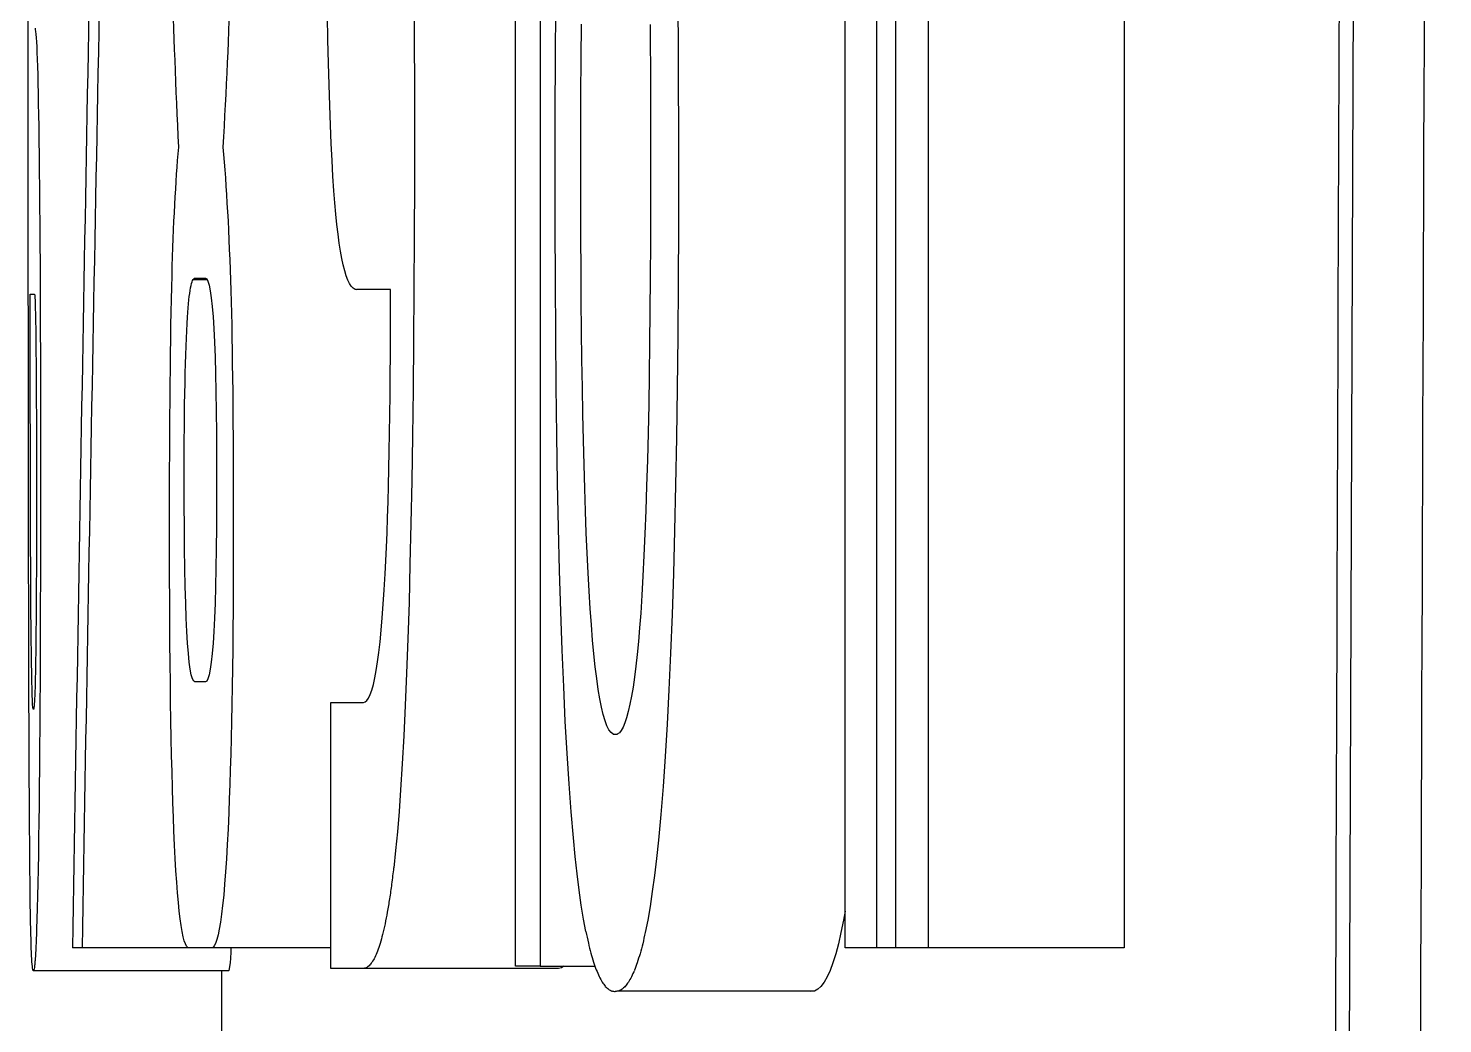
# Model space of a CAD drawing. Extents: x 86 to 639, y 68 to 658.
# Drawn here: x 467.522 to 469.697, y 340.019 to 341.55 of the extents above; entities that cross this region are included whole.
import ezdxf

# ---------------------------------------------------------------- set-up
doc = ezdxf.new("R2010")
doc.units = 0
doc.layers.get('0').update_dxf_attribs({"linetype": 'CONTINUOUS'})

msp = doc.modelspace()

# ---------------------------------------------------------------- linework, layer by layer
at = {"color": 7, "linetype": 'CONTINUOUS'}
for p, q in [((469.5793, 347.3235), (469.5506, 339.3418)), ((468.7776, 340.1359), (468.7776, 342.5983)), ((468.826, 342.5983), (468.826, 340.1359)), ((468.8556, 340.1359), (468.8556, 342.5983)), ((468.9055, 342.5983), (468.9055, 340.1359)), ((469.2069, 342.5983), (469.2069, 340.1359)), ((468.2711, 340.1077), (468.2711, 342.5701)), ((468.3086, 342.5701), (468.3086, 340.1077)), ((467.5218, 341.5448), (467.5218, 341.6061)), ((468.115, 341.5864), (468.1153, 341.5267)), ((468.3322, 341.5037), (468.3327, 341.5832)), ((467.7458, 341.5493), (467.7453, 341.5654)), ((467.8303, 341.5617), (467.8297, 341.5455)), ((467.9825, 341.532), (467.9817, 341.5692)), ((468.5205, 341.581), (468.5209, 341.522)), ((467.5218, 341.4815), (467.5218, 341.5448)), ((467.5321, 341.5499), (467.5325, 341.5481)), ((467.5325, 341.5481), (467.533, 341.5451)), ((467.533, 341.5451), (467.5334, 341.5409)), ((467.5334, 341.5409), (467.5338, 341.5355)), ((467.7463, 341.5334), (467.7458, 341.5493)), ((467.8297, 341.5455), (467.8291, 341.5293)), ((468.3718, 341.5033), (468.3722, 341.5564)), ((468.4778, 341.5558), (468.4781, 341.5237)), ((467.5338, 341.5355), (467.5343, 341.529)), ((467.5343, 341.529), (467.5347, 341.5212)), ((467.5347, 341.5212), (467.5351, 341.5125)), ((467.7468, 341.5172), (467.7463, 341.5334)), ((467.7474, 341.5011), (467.7468, 341.5172)), ((467.8291, 341.5293), (467.8284, 341.5131)), ((467.9833, 341.4965), (467.9825, 341.532)), ((468.1153, 341.5267), (468.1155, 341.4654)), ((468.4781, 341.5237), (468.4783, 341.4907)), ((468.5209, 341.522), (468.5212, 341.4614)), ((467.5351, 341.5125), (467.5355, 341.5023)), ((467.5355, 341.5023), (467.5358, 341.4911)), ((467.748, 341.4846), (467.7474, 341.5011)), ((467.8277, 341.4971), (467.827, 341.4807)), ((467.8284, 341.5131), (467.8277, 341.4971)), ((467.9842, 341.4629), (467.9833, 341.4965)), ((468.3319, 341.4209), (468.3322, 341.5037)), ((468.3715, 341.4482), (468.3718, 341.5033)), ((467.5218, 341.4164), (467.5218, 341.4815)), ((467.5358, 341.4911), (467.5362, 341.4785)), ((467.5362, 341.4785), (467.5366, 341.465)), ((467.7486, 341.4681), (467.748, 341.4846)), ((467.827, 341.4807), (467.8262, 341.4645)), ((468.4783, 341.4907), (468.4785, 341.4573)), ((467.5366, 341.465), (467.5369, 341.4501)), ((467.7493, 341.4514), (467.7486, 341.4681)), ((467.75, 341.4349), (467.7493, 341.4514)), ((467.8262, 341.4645), (467.8254, 341.4483)), ((467.9852, 341.4311), (467.9842, 341.4629)), ((468.1155, 341.4654), (468.1155, 341.4024)), ((468.4785, 341.4573), (468.4786, 341.423)), ((468.5212, 341.4614), (468.5214, 341.3992)), ((467.5369, 341.4501), (467.5372, 341.4342)), ((467.5372, 341.4342), (467.5375, 341.4171)), ((467.7507, 341.418), (467.75, 341.4349)), ((467.8246, 341.4321), (467.8237, 341.4157)), ((467.8254, 341.4483), (467.8246, 341.4321)), ((467.9863, 341.4012), (467.9852, 341.4311)), ((468.3713, 341.391), (468.3715, 341.4482)), ((467.5218, 341.348), (467.5218, 341.4164)), ((467.5375, 341.4171), (467.5378, 341.3988)), ((467.7515, 341.4012), (467.7507, 341.418)), ((467.8237, 341.4157), (467.8228, 341.3995)), ((468.3318, 341.3353), (468.3319, 341.4209)), ((468.4786, 341.423), (468.4786, 341.3882)), ((467.5378, 341.3988), (467.5382, 341.3772)), ((467.7523, 341.3841), (467.7515, 341.4012)), ((467.8228, 341.3995), (467.8218, 341.3833)), ((467.9875, 341.373), (467.9863, 341.4012)), ((468.1155, 341.4024), (468.1154, 341.3144)), ((468.3713, 341.3318), (468.3713, 341.391)), ((468.4786, 341.3882), (468.4786, 341.3353)), ((468.5214, 341.3992), (468.5215, 341.3353)), ((467.5382, 341.3772), (467.5385, 341.3544)), ((467.7531, 341.3671), (467.7523, 341.3841)), ((467.7523, 341.3571), (467.7531, 341.3671)), ((467.8218, 341.3833), (467.8208, 341.3671)), ((467.8208, 341.3671), (467.8219, 341.3558)), ((467.9888, 341.3469), (467.9875, 341.373)), ((467.5218, 341.2816), (467.5218, 341.348)), ((467.5385, 341.3544), (467.5387, 341.3301)), ((467.7506, 341.3363), (467.7514, 341.3469)), ((467.7514, 341.3469), (467.7523, 341.3571)), ((467.8219, 341.3558), (467.8229, 341.3442)), ((467.8229, 341.3442), (467.8238, 341.3323)), ((467.9903, 341.3226), (467.9888, 341.3469)), ((467.5387, 341.3301), (467.539, 341.3045)), ((467.7491, 341.3143), (467.7499, 341.3256)), ((467.7499, 341.3256), (467.7506, 341.3363)), ((467.8238, 341.3323), (467.8248, 341.3201)), ((467.9918, 341.3001), (467.9903, 341.3226)), ((468.3319, 341.2464), (468.3318, 341.3353)), ((468.3713, 341.2791), (468.3713, 341.3318)), ((468.4786, 341.3353), (468.4786, 341.2771)), ((468.5215, 341.3353), (468.5214, 341.2455)), ((467.539, 341.3045), (467.5392, 341.2773)), ((467.7477, 341.2909), (467.7484, 341.3028)), ((467.7484, 341.3028), (467.7491, 341.3143)), ((467.8248, 341.3201), (467.8256, 341.3074)), ((467.8256, 341.3074), (467.8265, 341.2946)), ((467.9932, 341.2815), (467.9918, 341.3001)), ((468.1154, 341.3144), (468.1152, 341.2296)), ((467.5218, 341.2169), (467.5218, 341.2816)), ((467.7464, 341.2661), (467.7471, 341.2788)), ((467.7471, 341.2788), (467.7477, 341.2909)), ((467.8265, 341.2946), (467.8273, 341.2813)), ((467.8273, 341.2813), (467.8281, 341.2678)), ((467.9947, 341.2644), (467.9932, 341.2815)), ((468.3715, 341.2281), (468.3713, 341.2791)), ((467.5392, 341.2773), (467.5394, 341.2489)), ((467.7458, 341.2533), (467.7464, 341.2661)), ((467.8281, 341.2678), (467.8289, 341.2537)), ((467.9964, 341.2483), (467.9947, 341.2644)), ((468.4786, 341.2771), (468.4784, 341.2211)), ((467.5394, 341.2489), (467.5396, 341.219)), ((467.7447, 341.2268), (467.7453, 341.2402)), ((467.7453, 341.2402), (467.7458, 341.2533)), ((467.8289, 341.2537), (467.8296, 341.2394)), ((467.8296, 341.2394), (467.8303, 341.2248)), ((467.9981, 341.2336), (467.9964, 341.2483)), ((468.3322, 341.1608), (468.3319, 341.2464)), ((468.5214, 341.2455), (468.521, 341.1593)), ((467.5218, 341.1542), (467.5218, 341.2169)), ((467.5396, 341.219), (467.5398, 341.1879)), ((467.7437, 341.1987), (467.7442, 341.2129)), ((467.7442, 341.2129), (467.7447, 341.2268)), ((467.8303, 341.2248), (467.8309, 341.2099)), ((468, 341.2198), (467.9981, 341.2336)), ((468.0019, 341.2075), (468, 341.2198)), ((468.1152, 341.2296), (468.1147, 341.148)), ((468.3717, 341.1787), (468.3715, 341.2281)), ((468.4784, 341.2211), (468.4781, 341.167)), ((467.7432, 341.1842), (467.7437, 341.1987)), ((467.8309, 341.2099), (467.8315, 341.1945)), ((467.8315, 341.1945), (467.8321, 341.1788)), ((468.004, 341.1961), (468.0019, 341.2075)), ((468.0061, 341.1862), (468.004, 341.1961)), ((467.5398, 341.1879), (467.54, 341.1551)), ((467.7423, 341.1517), (467.7428, 341.1695)), ((467.7428, 341.1695), (467.7432, 341.1842)), ((467.8321, 341.1788), (467.8326, 341.1628)), ((468.0083, 341.1772), (468.0061, 341.1862)), ((468.0107, 341.1695), (468.0083, 341.1772)), ((468.0132, 341.1629), (468.0107, 341.1695)), ((468.3721, 341.1311), (468.3717, 341.1787)), ((467.5219, 341.0932), (467.5218, 341.1542)), ((467.54, 341.1551), (467.5401, 341.1211)), ((467.7419, 341.1332), (467.7423, 341.1517)), ((467.7706, 341.1469), (467.7713, 341.151)), ((467.7713, 341.151), (467.7721, 341.1544)), ((467.7721, 341.1544), (467.7728, 341.1574)), ((467.7728, 341.1574), (467.7736, 341.16)), ((467.7736, 341.16), (467.7745, 341.1622)), ((467.7745, 341.1622), (467.7753, 341.1637)), ((467.7753, 341.1637), (467.7762, 341.1649)), ((467.7762, 341.1649), (467.7771, 341.1657)), ((467.7771, 341.1657), (467.7781, 341.166)), ((467.7941, 341.166), (467.7962, 341.1646)), ((467.7962, 341.1646), (467.7981, 341.161)), ((467.7981, 341.161), (467.7999, 341.1549)), ((467.7999, 341.1549), (467.8016, 341.1465)), ((467.8326, 341.1628), (467.8332, 341.1466)), ((468.0157, 341.1578), (468.0132, 341.1629)), ((468.0184, 341.1536), (468.0157, 341.1578)), ((468.0212, 341.1506), (468.0184, 341.1536)), ((468.0789, 341.1484), (468.0271, 341.1484)), ((468.0789, 341.1139), (468.0789, 341.1484)), ((468.1147, 341.148), (468.1142, 341.0698)), ((468.3328, 341.0785), (468.3322, 341.1608)), ((468.4781, 341.167), (468.4777, 341.1152)), ((468.521, 341.1593), (468.5204, 341.0763)), ((467.5248, 341.1077), (467.5248, 341.1413)), ((467.5313, 341.1413), (467.5315, 341.1408)), ((467.5315, 341.1408), (467.5317, 341.1398)), ((467.5317, 341.1398), (467.5319, 341.1378)), ((467.5319, 341.1378), (467.532, 341.1354)), ((467.532, 341.1354), (467.5322, 341.1321)), ((467.5322, 341.1321), (467.5323, 341.1282)), ((467.5323, 341.1282), (467.5325, 341.1235)), ((467.7415, 341.1136), (467.7419, 341.1332)), ((467.7676, 341.1199), (467.7681, 341.1262)), ((467.7681, 341.1262), (467.7687, 341.1322)), ((467.7687, 341.1322), (467.7693, 341.1375)), ((467.7693, 341.1375), (467.77, 341.1424)), ((467.77, 341.1424), (467.7706, 341.1469)), ((467.8016, 341.1465), (467.8032, 341.1354)), ((467.8032, 341.1354), (467.8046, 341.1222)), ((467.8332, 341.1466), (467.8336, 341.1295)), ((467.8336, 341.1295), (467.8341, 341.112)), ((468.3725, 341.0849), (468.3721, 341.1311)), ((467.5248, 341.0753), (467.5248, 341.1077)), ((467.5325, 341.1235), (467.5326, 341.1183)), ((467.5326, 341.1183), (467.5328, 341.112)), ((467.5328, 341.112), (467.5329, 341.1053)), ((467.5329, 341.1053), (467.5331, 341.0976)), ((467.5401, 341.1211), (467.5402, 341.0855)), ((467.7411, 341.0933), (467.7415, 341.1136)), ((467.7659, 341.0958), (467.7665, 341.106)), ((467.7665, 341.106), (467.767, 341.1132)), ((467.767, 341.1132), (467.7676, 341.1199)), ((467.8046, 341.1222), (467.8059, 341.1063)), ((467.8059, 341.1063), (467.807, 341.0883)), ((467.8341, 341.112), (467.8345, 341.0935)), ((468.0788, 341.0805), (468.0789, 341.1139)), ((468.4777, 341.1152), (468.4771, 341.0652)), ((467.5219, 341.0341), (467.5219, 341.0932)), ((467.5331, 341.0976), (467.5332, 341.0895)), ((467.5332, 341.0895), (467.5333, 341.0805)), ((467.5402, 341.0855), (467.5403, 341.0488)), ((467.7408, 341.0719), (467.7411, 341.0933)), ((467.7648, 341.0733), (467.7654, 341.085)), ((467.7654, 341.085), (467.7659, 341.0958)), ((467.807, 341.0883), (467.8081, 341.0676)), ((467.8345, 341.0935), (467.8348, 341.0745)), ((468.3731, 341.0405), (468.3725, 341.0849)), ((467.5249, 341.0438), (467.5248, 341.0753)), ((467.5333, 341.0805), (467.5334, 341.0709)), ((467.5334, 341.0709), (467.5335, 341.0605)), ((467.5335, 341.0605), (467.5336, 341.0496)), ((467.7405, 341.0498), (467.7408, 341.0719)), ((467.7639, 341.048), (467.7643, 341.0612)), ((467.7643, 341.0612), (467.7648, 341.0733)), ((467.8081, 341.0676), (467.809, 341.0445)), ((467.8348, 341.0745), (467.8352, 341.0545)), ((468.0786, 341.0479), (468.0788, 341.0805)), ((468.1142, 341.0698), (468.1134, 340.9946)), ((468.3335, 340.9996), (468.3328, 341.0785)), ((468.4771, 341.0652), (468.4765, 341.0173)), ((468.5204, 341.0763), (468.5196, 340.9967)), ((467.5249, 341.0135), (467.5249, 341.0438)), ((467.5336, 341.0496), (467.5337, 341.0392)), ((467.5337, 341.0392), (467.5338, 341.0286)), ((467.5403, 341.0488), (467.5404, 341.0104)), ((467.7402, 341.0266), (467.7405, 341.0498)), ((467.7635, 341.0342), (467.7639, 341.048)), ((467.809, 341.0445), (467.8097, 341.019)), ((467.8352, 341.0545), (467.8355, 341.0341)), ((468.0784, 341.0164), (468.0786, 341.0479)), ((468.3737, 340.9976), (468.3731, 341.0405)), ((467.5219, 340.9768), (467.5219, 341.0341)), ((467.5338, 341.0286), (467.5339, 341.0176)), ((467.5339, 341.0176), (467.534, 341.0064)), ((467.7399, 341.0027), (467.7402, 341.0266)), ((467.7628, 341.0045), (467.7631, 341.0196)), ((467.7631, 341.0196), (467.7635, 341.0342)), ((467.8097, 341.019), (467.8103, 340.9913)), ((467.8355, 341.0341), (467.8358, 341.0128)), ((468.4765, 341.0173), (468.4757, 340.9715)), ((467.5249, 340.984), (467.5249, 341.0135)), ((467.534, 341.0064), (467.534, 340.9948)), ((467.534, 340.9948), (467.5341, 340.983)), ((467.5404, 341.0104), (467.5405, 340.9708)), ((467.7397, 340.9777), (467.7399, 341.0027)), ((467.7625, 340.9883), (467.7628, 341.0045)), ((467.8358, 341.0128), (467.8361, 340.9909)), ((468.0781, 340.9857), (468.0784, 341.0164)), ((468.3345, 340.9237), (468.3335, 340.9996)), ((468.3745, 340.9565), (468.3737, 340.9976)), ((468.5196, 340.9967), (468.5185, 340.9203)), ((467.522, 340.9216), (467.5219, 340.9768)), ((467.5249, 340.9557), (467.5249, 340.984)), ((467.5341, 340.983), (467.5341, 340.9709)), ((467.7395, 340.9518), (467.7397, 340.9777)), ((467.7622, 340.9716), (467.7625, 340.9883)), ((467.8103, 340.9913), (467.8108, 340.9608)), ((467.8361, 340.9909), (467.8363, 340.968)), ((468.0777, 340.9561), (468.0781, 340.9857)), ((468.1134, 340.9946), (468.1125, 340.9227)), ((467.525, 340.9284), (467.5249, 340.9557)), ((467.5341, 340.9709), (467.5342, 340.9586)), ((467.5342, 340.9586), (467.5342, 340.9458)), ((467.5405, 340.9708), (467.5405, 340.9297)), ((467.7394, 340.925), (467.7395, 340.9518)), ((467.7619, 340.9359), (467.762, 340.954)), ((467.762, 340.954), (467.7622, 340.9716)), ((467.8108, 340.9608), (467.8111, 340.9281)), ((467.8363, 340.968), (467.8365, 340.9446)), ((468.0773, 340.9273), (468.0777, 340.9561)), ((468.3753, 340.9167), (468.3745, 340.9565)), ((468.4757, 340.9715), (468.4748, 340.9278)), ((467.5342, 340.9458), (467.5343, 340.9328)), ((467.5343, 340.9328), (467.5343, 340.9194)), ((467.5405, 340.9297), (467.5405, 340.8873)), ((467.7617, 340.9168), (467.7619, 340.9359)), ((467.8365, 340.9446), (467.8366, 340.9203)), ((467.5221, 340.8679), (467.522, 340.9216)), ((467.525, 340.9022), (467.525, 340.9284)), ((467.5343, 340.9194), (467.5343, 340.9058)), ((467.7392, 340.8975), (467.7394, 340.925)), ((467.7616, 340.8972), (467.7617, 340.9168)), ((467.8111, 340.9281), (467.8113, 340.893)), ((467.8366, 340.9203), (467.8368, 340.8954)), ((468.0768, 340.8996), (468.0773, 340.9273)), ((468.1125, 340.9227), (468.1114, 340.8539)), ((468.3357, 340.8512), (468.3345, 340.9237)), ((468.3763, 340.8786), (468.3753, 340.9167)), ((468.4748, 340.9278), (468.4738, 340.8859)), ((468.5185, 340.9203), (468.5172, 340.8475)), ((467.525, 340.8768), (467.525, 340.9022)), ((467.5343, 340.9058), (467.5344, 340.8918)), ((467.5344, 340.8918), (467.5344, 340.8776)), ((467.5405, 340.8873), (467.5405, 340.839)), ((467.7391, 340.8689), (467.7392, 340.8975)), ((467.7616, 340.8766), (467.7616, 340.8972)), ((467.8113, 340.893), (467.8114, 340.8555)), ((467.8368, 340.8954), (467.8369, 340.8696)), ((468.0762, 340.8726), (468.0768, 340.8996)), ((467.5221, 340.8163), (467.5221, 340.8679)), ((467.5251, 340.8525), (467.525, 340.8768)), ((467.5344, 340.8776), (467.5344, 340.8631)), ((467.739, 340.8394), (467.7391, 340.8689)), ((467.7616, 340.8555), (467.7616, 340.8766)), ((467.8369, 340.8696), (467.837, 340.8434)), ((468.0756, 340.8467), (468.0762, 340.8726)), ((468.3773, 340.8421), (468.3763, 340.8786)), ((468.4738, 340.8859), (468.4726, 340.8462)), ((467.5251, 340.8292), (467.5251, 340.8525)), ((467.5344, 340.8631), (467.5344, 340.8485)), ((467.5344, 340.8485), (467.5344, 340.8271)), ((467.7616, 340.8177), (467.7616, 340.8555)), ((467.8114, 340.8555), (467.8113, 340.8177)), ((467.837, 340.8434), (467.837, 340.8162)), ((468.0749, 340.8216), (468.0756, 340.8467)), ((468.1114, 340.8539), (468.1102, 340.7885)), ((468.3371, 340.782), (468.3357, 340.8512)), ((468.4726, 340.8462), (468.4714, 340.8085)), ((468.5172, 340.8475), (468.5156, 340.7778)), ((467.5252, 340.8071), (467.5251, 340.8292)), ((467.5344, 340.8271), (467.5344, 340.8065)), ((467.5405, 340.839), (467.5405, 340.7924)), ((467.739, 340.809), (467.739, 340.8394)), ((468.0742, 340.7976), (468.0749, 340.8216)), ((468.3785, 340.8075), (468.3773, 340.8421)), ((467.5222, 340.7665), (467.5221, 340.8163)), ((467.5253, 340.7858), (467.5252, 340.8071)), ((467.5344, 340.8065), (467.5343, 340.7866)), ((467.739, 340.7779), (467.739, 340.809)), ((467.7618, 340.7826), (467.7616, 340.8177)), ((467.8113, 340.8177), (467.8111, 340.7826)), ((467.837, 340.8162), (467.837, 340.7885)), ((468.3798, 340.7742), (468.3785, 340.8075)), ((468.4714, 340.8085), (468.47, 340.7729)), ((467.5253, 340.7657), (467.5253, 340.7858)), ((467.5343, 340.7866), (467.5343, 340.7674)), ((467.5405, 340.7924), (467.5404, 340.7473)), ((467.739, 340.7412), (467.739, 340.7779)), ((467.7621, 340.7499), (467.7618, 340.7826)), ((467.8111, 340.7826), (467.8108, 340.7499)), ((467.837, 340.7885), (467.837, 340.7539)), ((468.0734, 340.7744), (468.0742, 340.7976)), ((468.1102, 340.7885), (468.1087, 340.726)), ((468.3388, 340.7161), (468.3371, 340.782)), ((468.5156, 340.7778), (468.5138, 340.7117)), ((467.5223, 340.7185), (467.5222, 340.7665)), ((467.5254, 340.7465), (467.5253, 340.7657)), ((467.5343, 340.7674), (467.5343, 340.7488)), ((468.0725, 340.7523), (468.0734, 340.7744)), ((468.3811, 340.7427), (468.3798, 340.7742)), ((468.47, 340.7729), (468.4685, 340.7392)), ((467.5255, 340.7285), (467.5254, 340.7465)), ((467.5343, 340.7488), (467.5342, 340.7309)), ((467.5404, 340.7473), (467.5403, 340.704)), ((467.7391, 340.7057), (467.739, 340.7412)), ((467.7626, 340.7196), (467.7621, 340.7499)), ((467.8108, 340.7499), (467.8103, 340.7196)), ((467.837, 340.7539), (467.8369, 340.7204)), ((468.0715, 340.7311), (468.0725, 340.7523)), ((468.3826, 340.7127), (468.3811, 340.7427)), ((468.4685, 340.7392), (468.4669, 340.7077)), ((467.5224, 340.6723), (467.5223, 340.7185)), ((467.5256, 340.7009), (467.5255, 340.7285)), ((467.5342, 340.7137), (467.5341, 340.6972)), ((467.5342, 340.7309), (467.5342, 340.7137)), ((467.7631, 340.6917), (467.7626, 340.7196)), ((467.8103, 340.7196), (467.8097, 340.6917)), ((467.8369, 340.7204), (467.8368, 340.6878)), ((468.0705, 340.7109), (468.0715, 340.7311)), ((468.1087, 340.726), (468.1072, 340.6669)), ((468.3406, 340.6533), (468.3388, 340.7161)), ((468.3842, 340.6845), (468.3826, 340.7127)), ((467.5258, 340.6754), (467.5256, 340.7009)), ((467.5341, 340.6972), (467.534, 340.6813)), ((467.5403, 340.704), (467.5402, 340.662)), ((467.7392, 340.6712), (467.7391, 340.7057)), ((467.7638, 340.6662), (467.7631, 340.6917)), ((467.8097, 340.6917), (467.809, 340.6662)), ((468.0692, 340.6868), (468.0705, 340.7109)), ((468.4669, 340.7077), (468.4652, 340.6782)), ((468.5138, 340.7117), (468.5117, 340.6486)), ((467.5225, 340.6281), (467.5224, 340.6723)), ((467.5259, 340.6515), (467.5258, 340.6754)), ((467.534, 340.6813), (467.5339, 340.6661)), ((467.7394, 340.6378), (467.7392, 340.6712)), ((467.8368, 340.6878), (467.8366, 340.6561)), ((468.0677, 340.6645), (468.0692, 340.6868)), ((468.3858, 340.6576), (468.3842, 340.6845)), ((468.4652, 340.6782), (468.4634, 340.6509)), ((467.5261, 340.6296), (467.5259, 340.6515)), ((467.5338, 340.6516), (467.5337, 340.6378)), ((467.5339, 340.6661), (467.5338, 340.6516)), ((467.5402, 340.662), (467.5401, 340.6217)), ((467.7647, 340.6431), (467.7638, 340.6662)), ((467.809, 340.6662), (467.8081, 340.6431)), ((467.8366, 340.6561), (467.8363, 340.6251)), ((468.0661, 340.6436), (468.0677, 340.6645)), ((468.1072, 340.6669), (468.1054, 340.611)), ((468.3427, 340.5938), (468.3406, 340.6533)), ((468.3876, 340.6327), (468.3858, 340.6576)), ((468.4634, 340.6509), (468.4616, 340.6281)), ((468.5117, 340.6486), (468.5095, 340.5891)), ((467.5226, 340.5856), (467.5225, 340.6281)), ((467.5263, 340.6092), (467.5261, 340.6296)), ((467.5337, 340.6378), (467.5336, 340.6246)), ((467.7396, 340.6052), (467.7394, 340.6378)), ((467.7656, 340.6226), (467.7647, 340.6431)), ((467.8081, 340.6431), (467.807, 340.6226)), ((467.8363, 340.6251), (467.8361, 340.5952)), ((468.0645, 340.6244), (468.0661, 340.6436)), ((468.3895, 340.6093), (468.3876, 340.6327)), ((468.4616, 340.6281), (468.4598, 340.6069)), ((467.5265, 340.5907), (467.5263, 340.6092)), ((467.5335, 340.6121), (467.5333, 340.6003)), ((467.5336, 340.6246), (467.5335, 340.6121)), ((467.5401, 340.6217), (467.5399, 340.5829)), ((467.7399, 340.5738), (467.7396, 340.6052)), ((467.7667, 340.6043), (467.7656, 340.6226)), ((467.7679, 340.5886), (467.7667, 340.6043)), ((467.8059, 340.6043), (467.8046, 340.5886)), ((467.807, 340.6226), (467.8059, 340.6043)), ((468.0609, 340.5904), (468.0627, 340.6065)), ((468.0627, 340.6065), (468.0645, 340.6244)), ((468.1054, 340.611), (468.1035, 340.5583)), ((468.3915, 340.5879), (468.3895, 340.6093)), ((468.4598, 340.6069), (468.4579, 340.5872)), ((467.5227, 340.5451), (467.5226, 340.5856)), ((467.5267, 340.5739), (467.5265, 340.5907)), ((467.5332, 340.5892), (467.5331, 340.5787)), ((467.5333, 340.6003), (467.5332, 340.5892)), ((467.5399, 340.5829), (467.5398, 340.5459)), ((467.7693, 340.5752), (467.7679, 340.5886)), ((467.8046, 340.5886), (467.8032, 340.5752)), ((467.8361, 340.5952), (467.8357, 340.5661)), ((468.0589, 340.5757), (468.0609, 340.5904)), ((468.345, 340.5375), (468.3427, 340.5938)), ((468.3936, 340.568), (468.3915, 340.5879)), ((468.4579, 340.5872), (468.4559, 340.569)), ((468.5095, 340.5891), (468.5069, 340.5328)), ((467.527, 340.5591), (467.5267, 340.5739)), ((467.5329, 340.5688), (467.5327, 340.5597)), ((467.5331, 340.5787), (467.5329, 340.5688)), ((467.7403, 340.5433), (467.7399, 340.5738)), ((467.7708, 340.5644), (467.7693, 340.5752)), ((467.7724, 340.5559), (467.7708, 340.5644)), ((467.8016, 340.5644), (467.7999, 340.5559)), ((467.8032, 340.5752), (467.8016, 340.5644)), ((467.8357, 340.5661), (467.8353, 340.538)), ((468.0547, 340.551), (468.0568, 340.5627)), ((468.0568, 340.5627), (468.0589, 340.5757)), ((468.3958, 340.55), (468.3936, 340.568)), ((468.4559, 340.569), (468.4538, 340.5521)), ((467.5228, 340.5126), (467.5227, 340.5451)), ((467.5273, 340.5457), (467.527, 340.5591)), ((467.5276, 340.5343), (467.5273, 340.5457)), ((467.5324, 340.5435), (467.5322, 340.5364)), ((467.5326, 340.5513), (467.5324, 340.5435)), ((467.5327, 340.5597), (467.5326, 340.5513)), ((467.5398, 340.5459), (467.5396, 340.5102)), ((467.7407, 340.5141), (467.7403, 340.5433)), ((467.7742, 340.5499), (467.7724, 340.5559)), ((467.7761, 340.5463), (467.7742, 340.5499)), ((467.7781, 340.5451), (467.7761, 340.5463)), ((467.7962, 340.5463), (467.7941, 340.5451)), ((467.7981, 340.5499), (467.7962, 340.5463)), ((467.7999, 340.5559), (467.7981, 340.5499)), ((467.8353, 340.538), (467.8348, 340.5105)), ((468.0501, 340.5325), (468.0524, 340.541)), ((468.0524, 340.541), (468.0547, 340.551)), ((468.1035, 340.5583), (468.1015, 340.5087)), ((468.3982, 340.5335), (468.3958, 340.55)), ((468.4538, 340.5521), (468.4516, 340.5368)), ((467.5279, 340.5246), (467.5276, 340.5343)), ((467.5282, 340.5168), (467.5279, 340.5246)), ((467.5285, 340.5105), (467.5282, 340.5168)), ((467.5315, 340.5192), (467.5313, 340.5148)), ((467.5317, 340.5243), (467.5315, 340.5192)), ((467.532, 340.53), (467.5317, 340.5243)), ((467.5322, 340.5364), (467.532, 340.53)), ((468.0398, 340.5141), (468.0425, 340.5164)), ((468.0425, 340.5164), (468.0451, 340.5202)), ((468.0451, 340.5202), (468.0477, 340.5257)), ((468.0477, 340.5257), (468.0501, 340.5325)), ((468.3475, 340.4846), (468.345, 340.5375)), ((468.4006, 340.519), (468.3982, 340.5335)), ((468.4032, 340.5059), (468.4006, 340.519)), ((468.4493, 340.5229), (468.4469, 340.5106)), ((468.4516, 340.5368), (468.4493, 340.5229)), ((468.5069, 340.5328), (468.5042, 340.4799)), ((467.5229, 340.4814), (467.5228, 340.5126)), ((467.5289, 340.5061), (467.5285, 340.5105)), ((467.5293, 340.5034), (467.5289, 340.5061)), ((467.5297, 340.5027), (467.5293, 340.5034)), ((467.5293, 340.5034), (467.5301, 340.5034)), ((467.53, 340.503), (467.5297, 340.5027)), ((467.5303, 340.504), (467.53, 340.503)), ((467.5305, 340.5057), (467.5303, 340.504)), ((467.5308, 340.5081), (467.5305, 340.5057)), ((467.531, 340.5111), (467.5308, 340.5081)), ((467.5313, 340.5148), (467.531, 340.5111)), ((467.5396, 340.5102), (467.5394, 340.4762)), ((467.7411, 340.4856), (467.7407, 340.5141)), ((467.8348, 340.5105), (467.8343, 340.484)), ((467.9868, 340.1042), (467.9868, 340.5134)), ((467.9868, 340.5134), (468.037, 340.5134)), ((468.037, 340.5134), (468.0398, 340.5141)), ((468.1015, 340.5087), (468.0993, 340.4623)), ((468.4059, 340.4948), (468.4032, 340.5059)), ((468.4087, 340.4852), (468.4059, 340.4948)), ((468.4444, 340.4995), (468.4418, 340.49)), ((468.4469, 340.5106), (468.4444, 340.4995)), ((467.523, 340.4514), (467.5229, 340.4814)), ((467.5394, 340.4762), (467.5391, 340.4437)), ((467.7416, 340.4583), (467.7411, 340.4856)), ((467.8343, 340.484), (467.8337, 340.4584)), ((468.3503, 340.4347), (468.3475, 340.4846)), ((468.4116, 340.4776), (468.4087, 340.4852)), ((468.4146, 340.4715), (468.4116, 340.4776)), ((468.4364, 340.4755), (468.4335, 340.4703)), ((468.4391, 340.482), (468.4364, 340.4755)), ((468.4418, 340.49), (468.4391, 340.482)), ((468.5042, 340.4799), (468.5012, 340.4302)), ((467.5232, 340.4227), (467.523, 340.4514)), ((467.7422, 340.4319), (467.7416, 340.4583)), ((467.8337, 340.4584), (467.8331, 340.4338)), ((468.0993, 340.4623), (468.0969, 340.4191)), ((468.4178, 340.4673), (468.4146, 340.4715)), ((468.421, 340.4647), (468.4178, 340.4673)), ((468.4244, 340.464), (468.421, 340.4647)), ((468.421, 340.4647), (468.4277, 340.4647)), ((468.4275, 340.4646), (468.4244, 340.464)), ((468.4306, 340.4668), (468.4275, 340.4646)), ((468.4335, 340.4703), (468.4306, 340.4668)), ((467.5391, 340.4437), (467.5389, 340.4129)), ((467.7428, 340.4067), (467.7422, 340.4319)), ((467.8331, 340.4338), (467.8324, 340.4099)), ((468.3532, 340.3883), (468.3503, 340.4347)), ((468.5012, 340.4302), (468.498, 340.3841)), ((467.5233, 340.3951), (467.5232, 340.4227)), ((467.5389, 340.4129), (467.5386, 340.3835)), ((467.8324, 340.4099), (467.8317, 340.387)), ((468.0969, 340.4191), (468.0943, 340.3793)), ((467.5234, 340.3689), (467.5233, 340.3951)), ((467.7435, 340.3823), (467.7428, 340.4067)), ((467.8317, 340.387), (467.8309, 340.365)), ((468.3564, 340.345), (468.3532, 340.3883)), ((467.5236, 340.3438), (467.5234, 340.3689)), ((467.5386, 340.3835), (467.5383, 340.3558)), ((467.7442, 340.3591), (467.7435, 340.3823)), ((467.8309, 340.365), (467.8301, 340.344)), ((468.0943, 340.3793), (468.0919, 340.3458)), ((468.498, 340.3841), (468.4945, 340.3411)), ((467.5238, 340.3201), (467.5236, 340.3438)), ((467.5383, 340.3558), (467.538, 340.3296)), ((467.745, 340.3369), (467.7442, 340.3591)), ((467.8301, 340.344), (467.829, 340.3186)), ((468.0919, 340.3458), (468.0893, 340.3147)), ((468.3599, 340.3052), (468.3564, 340.345)), ((467.538, 340.3296), (467.5377, 340.3052)), ((467.7458, 340.3158), (467.745, 340.3369)), ((468.4945, 340.3411), (468.4908, 340.3017)), ((467.5239, 340.2975), (467.5238, 340.3201)), ((467.5377, 340.3052), (467.5373, 340.2803)), ((467.7467, 340.2939), (467.7458, 340.3158)), ((467.829, 340.3186), (467.8278, 340.2951)), ((468.0893, 340.3147), (468.0865, 340.2857)), ((468.3627, 340.2764), (468.3599, 340.3052)), ((468.4908, 340.3017), (468.4878, 340.2735)), ((467.5241, 340.2762), (467.5239, 340.2975)), ((467.5373, 340.2803), (467.5369, 340.2571)), ((467.7478, 340.2735), (467.7467, 340.2939)), ((467.8278, 340.2951), (467.8265, 340.273)), ((468.0865, 340.2857), (468.0836, 340.2589)), ((467.5243, 340.2561), (467.5241, 340.2762)), ((467.5245, 340.2374), (467.5243, 340.2561)), ((467.5369, 340.2571), (467.5365, 340.2355)), ((467.7488, 340.2545), (467.7478, 340.2735)), ((467.8265, 340.273), (467.8251, 340.2528)), ((468.3657, 340.2497), (468.3627, 340.2764)), ((468.4878, 340.2735), (468.4847, 340.2471)), ((467.5247, 340.2197), (467.5245, 340.2374)), ((467.5365, 340.2355), (467.5361, 340.2156)), ((467.75, 340.237), (467.7488, 340.2545)), ((467.7512, 340.2207), (467.75, 340.237)), ((467.8237, 340.234), (467.8222, 340.2169)), ((467.8251, 340.2528), (467.8237, 340.234)), ((468.3688, 340.2248), (468.3657, 340.2497)), ((468.4847, 340.2471), (468.4813, 340.2225)), ((467.5249, 340.2035), (467.5247, 340.2197)), ((467.5361, 340.2156), (467.5356, 340.1971)), ((467.7525, 340.206), (467.7512, 340.2207)), ((467.8222, 340.2169), (467.8206, 340.2014)), ((468.3721, 340.2017), (468.3688, 340.2248)), ((468.4813, 340.2225), (468.4779, 340.1997)), ((467.5252, 340.1885), (467.5249, 340.2035)), ((467.5356, 340.1971), (467.5351, 340.1803)), ((467.7538, 340.1927), (467.7525, 340.206)), ((467.7552, 340.1808), (467.7538, 340.1927)), ((467.8206, 340.2014), (467.8189, 340.1878)), ((468.3755, 340.1804), (468.3721, 340.2017)), ((468.4779, 340.1997), (468.4742, 340.1787)), ((468.7776, 340.1926), (468.7752, 340.1787)), ((467.5254, 340.1747), (467.5252, 340.1885)), ((467.5256, 340.1656), (467.5254, 340.1747)), ((467.5351, 340.1803), (467.5346, 340.1651)), ((467.7567, 340.1702), (467.7552, 340.1808)), ((467.7583, 340.161), (467.7567, 340.1702)), ((467.8172, 340.1755), (467.8154, 340.165)), ((467.8189, 340.1878), (467.8172, 340.1755)), ((468.3792, 340.1611), (468.3755, 340.1804)), ((468.4742, 340.1787), (468.4705, 340.1597)), ((468.7752, 340.1787), (468.7714, 340.1597)), ((467.5258, 340.1572), (467.5256, 340.1656)), ((467.526, 340.1494), (467.5258, 340.1572)), ((467.5262, 340.1422), (467.526, 340.1494)), ((467.7599, 340.1532), (467.7583, 340.161)), ((467.7616, 340.147), (467.7599, 340.1532)), ((467.7633, 340.1421), (467.7616, 340.147)), ((467.8116, 340.1488), (467.8095, 340.143)), ((467.8135, 340.156), (467.8116, 340.1488)), ((467.8154, 340.165), (467.8135, 340.156)), ((468.7714, 340.1597), (468.7675, 340.1423)), ((467.5264, 340.1353), (467.5262, 340.1422)), ((467.5266, 340.1293), (467.5264, 340.1353)), ((467.5269, 340.1238), (467.5266, 340.1293)), ((467.6045, 340.1359), (467.5899, 340.1359)), ((467.769, 340.1359), (467.6045, 340.1359)), ((467.7651, 340.1386), (467.7633, 340.1421)), ((467.767, 340.1365), (467.7651, 340.1386)), ((467.769, 340.1359), (467.767, 340.1365)), ((467.8031, 340.1359), (467.769, 340.1359)), ((467.9868, 340.1359), (467.8031, 340.1359)), ((467.8095, 340.143), (467.8075, 340.139)), ((467.8331, 340.1292), (467.8325, 340.1203)), ((467.8334, 340.1359), (467.8331, 340.1292)), ((468.7634, 340.127), (468.7591, 340.1132)), ((468.7675, 340.1423), (468.7634, 340.127)), ((468.826, 340.1359), (468.7776, 340.1359)), ((468.8556, 340.1359), (468.826, 340.1359)), ((468.9055, 340.1359), (468.8556, 340.1359)), ((469.2069, 340.1359), (468.9055, 340.1359)), ((467.5271, 340.119), (467.5269, 340.1238)), ((467.5274, 340.1145), (467.5271, 340.119)), ((467.5277, 340.1108), (467.5274, 340.1145)), ((467.528, 340.1075), (467.5277, 340.1108)), ((467.5283, 340.1051), (467.528, 340.1075)), ((467.5286, 340.103), (467.5283, 340.1051)), ((467.5289, 340.1016), (467.5286, 340.103)), ((467.8308, 340.1037), (467.8302, 340.1013)), ((467.8314, 340.1076), (467.8308, 340.1037)), ((467.832, 340.1133), (467.8314, 340.1076)), ((467.8325, 340.1203), (467.832, 340.1133)), ((468.0364, 340.1042), (467.9868, 340.1042)), ((468.3369, 340.1042), (468.0364, 340.1042)), ((468.3086, 340.1077), (468.2711, 340.1077)), ((468.3086, 340.1077), (468.3932, 340.1077)), ((468.3417, 340.1052), (468.3369, 340.1042)), ((468.3453, 340.1077), (468.3417, 340.1052)), ((468.7591, 340.1132), (468.7547, 340.1015)), ((467.5293, 340.1007), (467.5289, 340.1016)), ((467.5296, 340.1006), (467.5293, 340.1007)), ((467.8297, 340.1006), (467.5296, 340.1006)), ((467.819, 340.1006), (467.819, 339.3419)), ((467.8302, 340.1013), (467.8297, 340.1006)), ((468.7455, 340.0833), (468.7406, 340.0769)), ((468.7502, 340.0914), (468.7455, 340.0833)), ((468.7547, 340.1015), (468.7502, 340.0914)), ((468.7305, 340.0697), (468.4296, 340.0697)), ((468.7305, 340.0697), (468.7252, 340.0688)), ((468.7356, 340.0724), (468.7305, 340.0697)), ((468.7406, 340.0769), (468.7356, 340.0724))]:
    msp.add_line(p, q, dxfattribs=at)
at = {"color": 8, "linetype": 'CONTINUOUS'}
msp.add_line((467.7753, 341.1637), (467.7967, 341.1637), dxfattribs=at)
at = {"color": 7, "linetype": 'CONTINUOUS'}
for centre, major_axis, ratio, start_param, end_param in [((767.819, -624.821), (0, 9042.9509), 0.033175, 1.463084, 1.463973), ((767.819, 331.2995), (0, 406.6968), 0.738388, 1.544026, 1.549067), ((767.819, 330.1026), (0, 420.42), 0.714286, 1.542052, 1.546929), ((767.819, 341.7781), (300.3, 0), 0.036145, 3.199433, 3.199599), ((767.819, 341.2833), (300.3, 0), 0.007722, 3.199599, 3.199772), ((767.819, 331.2201), (300.3, 0), 0.491089, 3.080263, 3.080431), ((767.819, 332.4072), (300.3, 0), 0.426415, 3.080431, 3.080608), ((767.819, 334.5359), (300.3, 0), 0.309932, 3.080795, 3.080989), ((767.819, 333.4996), (300.3, 0), 0.366726, 3.080608, 3.080795), ((767.819, 335.382), (300.3, 0), 0.263415, 3.080989, 3.081195), ((767.819, 339.4529), (300.3, 0), 0.231939, 3.13156, 3.131735), ((767.819, 339.3459), (300.3, 0), 0.267465, 3.131393, 3.13156), ((767.819, 336.226), (300.3, 0), 0.216849, 3.081195, 3.081408), ((767.819, 348.2042), (300.3, 0), 0.354125, 3.217298, 3.217464), ((767.819, 331.7465), (300.3, 0), 0.352227, 3.061968, 3.062133), ((767.819, 339.678), (300.3, 0), 0.155323, 3.131918, 3.132108), ((767.819, 339.5841), (300.3, 0), 0.187614, 3.131735, 3.131918), ((767.819, 339.9567), (300.3, 0), 0.013725, 3.097924, 3.098094), ((767.819, 339.4997), (300.3, 0), 0.048583, 3.09776, 3.097924), ((767.819, 337.6452), (300.3, 0), 0.138129, 3.081632, 3.081864), ((767.819, 336.9299), (300.3, 0), 0.177877, 3.081408, 3.081632), ((767.819, 346.9986), (300.3, 0), 0.301158, 3.217464, 3.217637), ((767.819, 346.0443), (300.3, 0), 0.259328, 3.217637, 3.217816), ((767.819, 334.0033), (300.3, 0), 0.257463, 3.062305, 3.062484), ((767.819, 333.047), (300.3, 0), 0.297665, 3.062133, 3.062305), ((767.819, 340.0078), (300.3, 0), 0.036036, 3.132727, 3.132949), ((767.819, 339.942), (300.3, 0), 0.060748, 3.132513, 3.132727), ((767.819, 339.857), (300.3, 0), 0.091935, 3.132306, 3.132513), ((767.819, 339.7853), (300.3, 0), 0.117647, 3.132108, 3.132306), ((767.819, 339.8854), (300.3, 0), 0.012422, 3.082615, 3.082884), ((767.819, 339.3781), (300.3, 0), 0.041078, 3.082356, 3.082615), ((767.819, 338.8538), (300.3, 0), 0.070573, 3.082105, 3.082356), ((767.819, 338.2396), (300.3, 0), 0.104972, 3.081864, 3.082105), ((767.819, 345.0407), (300.3, 0), 0.21544, 3.217816, 3.218002), ((767.819, 335.1104), (300.3, 0), 0.210811, 3.062484, 3.06267), ((767.819, 340.075), (300.3, 0), 0.01016, 3.132949, 3.133178), ((767.819, 344.1544), (300.3, 0), 0.176776, 3.218002, 3.218195), ((767.819, 343.2815), (300.3, 0), 0.138796, 3.218195, 3.218394), ((767.819, 342.5482), (300.3, 0), 0.106969, 3.218394, 3.2186), ((767.819, 337.6396), (300.3, 0), 0.103728, 3.063061, 3.063267), ((767.819, 336.8762), (300.3, 0), 0.136134, 3.062862, 3.063061), ((767.819, 335.9572), (300.3, 0), 0.175043, 3.06267, 3.062862), ((767.819, 341.7064), (300.3, 0), 0.070533, 3.2186, 3.218814), ((767.819, 341.023), (300.3, 0), 0.041033, 3.218814, 3.219033), ((767.819, 340.3777), (300.3, 0), 0.013255, 3.219033, 3.21926), ((767.819, 339.7586), (300.3, 0), 0.013314, 3.063699, 3.063925), ((767.819, 339.1109), (300.3, 0), 0.041033, 3.06348, 3.063699), ((767.819, 338.4144), (300.3, 0), 0.070755, 3.063267, 3.06348)]:
    msp.add_ellipse(centre, major_axis=major_axis, ratio=ratio, start_param=start_param, end_param=end_param, dxfattribs=at)
msp.add_open_spline([(469.6603, 339.3418), (469.667, 341.1386), (469.6793, 344.4039), (469.6912, 347.6693), (469.6966, 349.1379)], degree=3, knots=[0, 0, 0, 0, 0.55027, 1, 1, 1, 1], dxfattribs=at)
for points in [[(467.7781, 341.166), (467.7834, 341.166), (467.7887, 341.166), (467.7941, 341.166)], [(467.5248, 341.1413), (467.5266, 341.1413), (467.5288, 341.1413), (467.5313, 341.1413)], [(467.7941, 340.5451), (467.7887, 340.5451), (467.7834, 340.5451), (467.7781, 340.5451)]]:
    msp.add_open_spline(points, degree=3, dxfattribs=at)

doc.saveas('drawing.dxf')
